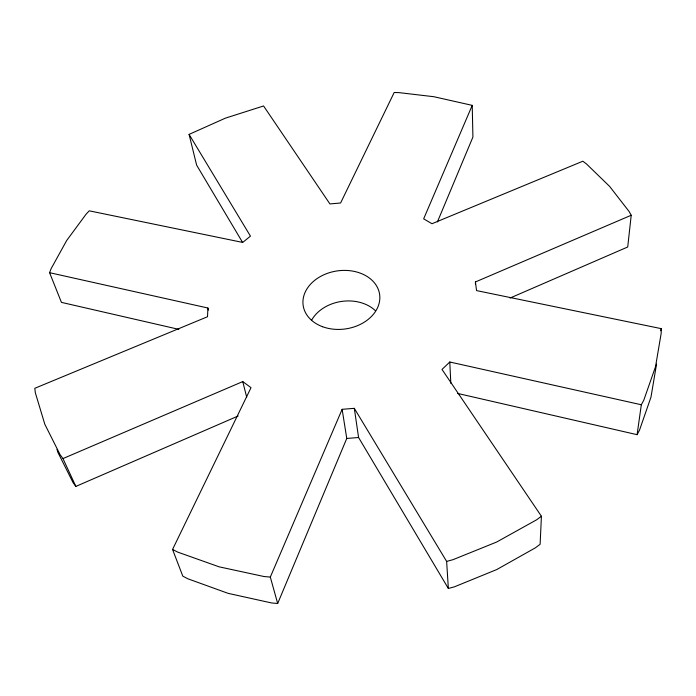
<?xml version="1.0" encoding="UTF-8"?>
<svg xmlns="http://www.w3.org/2000/svg" width="696" height="696" viewBox="0 0 696 696"><rect width="100%" height="100%" fill="white"/><g stroke="black" fill="none" stroke-linecap="round" stroke-linejoin="round"><path stroke-width="1.04" d="M437.384 221.972L472.915 137.077L472.227 105.366L433.852 96.718L399.052 92.629L394.188 92.49L340.596 202.997L329.93 203.937L263.575 105.966L225.347 118.172L189.086 134.389L250.456 236.144L242.713 242.434L89.262 210.827L86.095 214.185L66.694 240.494L51.121 268.665L49.59 272.684L207.895 308.015L207.521 316.732L34.8 388.298L35.331 392.753L44.805 424.229L60.1 454.688L62.962 458.577L75.855 486.408L238.171 415.99M472.227 105.366L423.664 218.831L431.972 223.729L582.83 161.22L586.484 163.951L609.609 186.389L629.123 211.523L631.211 215.255L475.429 281.958L476.551 290.597L661.174 328.625L661.2 333.21L655.519 366.731L643.748 400.304L641.32 404.759L449.79 362.007L442.004 369.437L541.418 516.249L540.122 544.289L535.381 547.83L496.735 569.563L454.497 586.798L448.355 588.477L358.588 437.514L354.308 408.334L342.127 409.318L270.318 577.08L277.678 603.51L271.457 602.927L228.079 593.34L187.842 578.785L182.804 576.149L172.556 549.44L251.021 387.672L242.756 381.591L62.962 458.577M631.211 215.255L627.714 246.993L510.02 298.053M457.577 393.423L637.092 434.678L641.32 404.759M660.852 330.757L661.174 328.625M656.563 364.025L650.969 397.155L639.459 430.293L637.092 434.678M277.678 603.51L346.765 438.454L342.127 409.318M541.418 516.249L536.529 519.86L496.622 542.053L452.974 559.688L446.632 561.411L354.308 408.334M346.765 438.454L358.588 437.514M270.318 577.08L263.906 576.505L219.17 566.84L177.732 552.119L172.556 549.44M178.846 329.365L61.431 302.377L49.59 272.684M75.855 486.408L73.045 482.572L57.942 452.461L56.994 449.346M242.591 242.425L196.629 165.135L189.086 134.389M207.895 308.015L208.443 310.077M242.756 381.591L246.706 397.242M446.632 561.411L448.355 588.477M449.79 362.007L450.825 383.409M475.429 281.958L475.481 284.081M311.46 320.482A37.558 29.058 -8.2 0 1 375.127 310.442M322.631 326.737A38.619 29.293 -8.2 0 0 379.842 297.175A38.619 29.293 -8.2 0 0 321.691 275.834A38.619 29.293 -8.2 0 0 322.631 326.737"/></g></svg>
